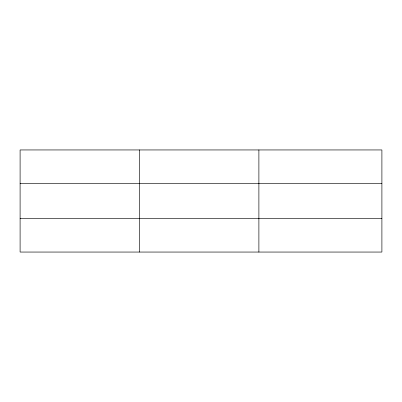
<?xml version="1.0" encoding="UTF-8"?>
<svg xmlns="http://www.w3.org/2000/svg" width="402" height="402" viewBox="0 0 402 402"><rect width="100%" height="100%" fill="white"/><g stroke="black" fill="none" stroke-linecap="round" stroke-linejoin="round"><path stroke-width="0.6" d="M139.494 252.054L139.494 149.946M258.888 252.054L258.888 149.946M381.9 183.644L381.9 149.946L20.1 149.946L20.1 252.054L381.9 252.054L381.9 183.644L20.1 183.644M20.1 218.356L381.9 218.356"/></g></svg>
